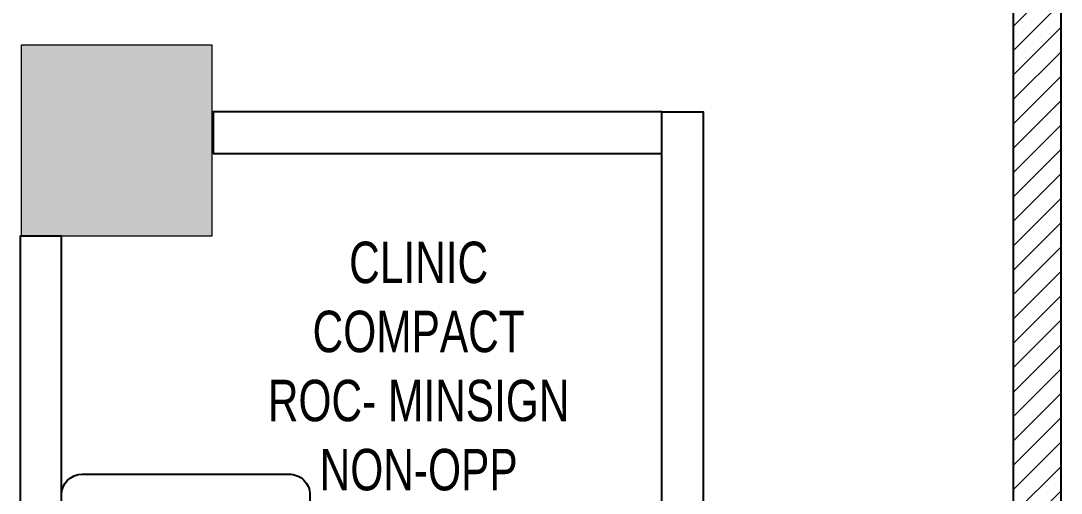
# Model space of a CAD drawing. Header units: feet. Extents: x 10126720 to 10134877, y -6288511 to -6263583.
# Drawn here: x 10131384 to 10133898, y -6270775 to -6269636 of the extents above; entities that cross this region are included whole.
import ezdxf

# ---------------------------------------------------------------- set-up
doc = ezdxf.new("R2010")
doc.units = ezdxf.units.FT
doc.header["$LTSCALE"] = 33
doc.header["$MEASUREMENT"] = 0
for name, color, linetype, lineweight in [('A-COL', 243, 'Continuous', 9), ('column hatch', 5, 'Continuous', 0), ('LENS-DIM', 252, 'Continuous', 5), ('LENS-FURNITURE', 13, 'Continuous', 9), ('LENS-PARTITION', 21, 'Continuous', 25), ('LENS-TEXT', 31, 'Continuous', 5), ('LN-HATCH', 251, 'Continuous', 0)]:
    doc.layers.add(name, color=color, linetype=linetype, lineweight=lineweight)
doc.layers.add('A-WALL', color=1, linetype='Continuous')
doc.layers.add('PDF_Geometry', color=7, linetype='Continuous')
doc.styles.add('LK TXT', font='GILC____.TTF', dxfattribs={"height": 100})

# ---------------------------------------------------------------- blocks, each defined once
blk = doc.blocks.new('A$Ca6a6fadd')
at = {"layer": 'column hatch'}
h = blk.add_hatch(color=8, dxfattribs=at)
h.dxf.hatch_style = 1
h.paths.add_polyline_path([(3892, 98), (3432, 98), (3432, -364), (3892, -364)])
at = {"layer": 'LN-HATCH'}
h = blk.add_hatch(dxfattribs=at)
h.set_pattern_fill('ANSI31', color=256, scale=333, angle=180)
h.set_pattern_definition([(225, (-7063707.162, 5274439.864), (29.43331977, -29.43331977), [])])
h.paths.add_polyline_path([(5829, -12190), (5944, -12190), (5944, 2332), (2193, 2332), (2193, 3382), (2078, 3382), (2078, 2217), (5829, 2217)])
at = {"layer": 'A-COL'}
blk.add_lwpolyline([(3892, 98), (3892, -364), (3432, -364), (3432, 98)], close=True, dxfattribs=at)
at = {"layer": 'A-WALL'}
for p, q in [((5944, -12190), (5944, 2332)), ((5829, -12190), (5829, 2217))]:
    blk.add_line(p, q, dxfattribs=at)
blk = doc.blocks.new('MOROTISED TABLE-TRIAL SET 950x600')
at = {"layer": 'PDF_Geometry', "lineweight": 25}
blk.add_lwpolyline([(415.6, 0), (550, 0, 0.414252), (600, 50), (600, 900, 0.414252), (550, 950), (50, 950, 0.414293), (0, 900), (0, 50, 0.414164), (50, 0), (415.6, 0)], format="xyb", dxfattribs=at)

msp = doc.modelspace()

# ---------------------------------------------------------------- linework, layer by layer
at = {"layer": 'LENS-PARTITION'}
for points in [[(10131848.5, -6269955.5), (10132932.5, -6269955.5), (10132932.5, -6269855.5), (10131848.5, -6269855.5)], [(10132932.5, -6269855.5), (10133032.5, -6269855.5), (10133032.5, -6271605.5), (10132932.5, -6271605.5)], [(10131482.5, -6270155.5), (10131382.5, -6270155.5), (10131382.5, -6272355.5), (10131482.5, -6272355.5)]]:
    msp.add_lwpolyline(points, close=True, dxfattribs=at)

# ---------------------------------------------------------------- block references
at = {"layer": 'LENS-DIM', "color": 2}
msp.add_blockref('A$Ca6a6fadd', (10127953.5, -6269791.5), dxfattribs=at)
at = {"layer": 'LENS-FURNITURE', "xscale": -1, "rotation": 180}
msp.add_blockref('MOROTISED TABLE-TRIAL SET 950x600', (10131482.5, -6270729.5), dxfattribs=at)

# ---------------------------------------------------------------- texts
at = {"layer": 'LENS-TEXT', "color": 0, "linetype": 'Continuous', "ltscale": 3, "insert": (10132345.2, -6270469.2), "char_height": 100, "attachment_point": 5, "style": 'LK TXT'}
msp.add_mtext_dynamic_manual_height_columns('CLINIC COMPACT ROC- MINSIGN\\PNON-OPP', width=730.507, gutter_width=1, heights=[0], dxfattribs=at)

doc.saveas('drawing.dxf')
